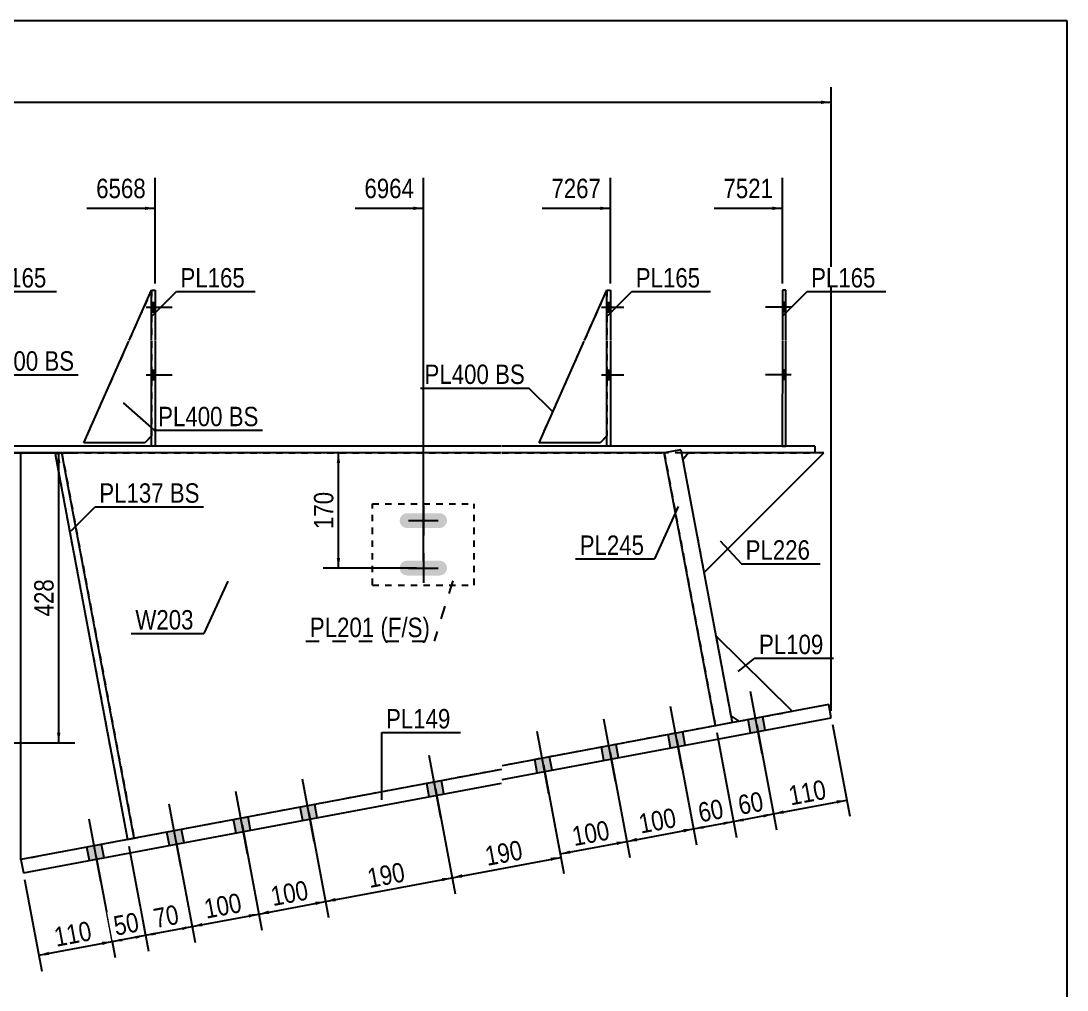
# Model space of a CAD drawing. Header units: millimetres. Extents: x -34 to 368, y -198 to 79.
# Drawn here: x 214.2 to 368.4, y -64.2 to 78.7 of the extents above; entities that cross this region are included whole.
import ezdxf

# ---------------------------------------------------------------- set-up
doc = ezdxf.new("R2010")
doc.units = ezdxf.units.MM
doc.linetypes.add('DXK_LINE_DOT1', pattern=[1.8814, 0.9407, -0.9407])
doc.linetypes.add('DXK_LINE_DOT2', pattern=[3.9198, 1.9599, -1.9599])
doc.styles.add('Arial Narrow', font='ARIALN.TTF', dxfattribs={"height": 0.2})

# ---------------------------------------------------------------- blocks, each defined once
blk = doc.blocks.new('Unknown-627306527-1201')
at = {"color": 5, "linetype": 'Continuous'}
for p, q in [((368.42, 78.71), (-31.58, 78.71)), ((368.42, -198.29), (368.42, 78.71))]:
    blk.add_line(p, q, dxfattribs=at)
blk = doc.blocks.new('Part-627306527-2163 - 1590')
at = {"color": 7, "linetype": 'DXK_LINE_DOT1'}
for p, q in [((220.18, 15), (219.2, 14.82)), ((219.2, 14.82), (229.88, -42.05)), ((220.18, 15), (230.86, -41.86))]:
    blk.add_line(p, q, dxfattribs=at)
blk = doc.blocks.new('Bolt-627306527-1594 - 1590')
at = {"linetype": 'Continuous'}
for points in [[(301.07, 35.8), (301.07, 37.2), (300.57, 37.2), (300.57, 35.8)], [(301.07, 35.8), (301.07, 37.2), (300.57, 37.2), (300.57, 35.8)], [(301.07, 35.8), (301.07, 37.2), (300.57, 37.2), (300.57, 35.8)], [(301.07, 25.8), (301.07, 27.2), (300.57, 27.2), (300.57, 25.8)], [(301.07, 25.8), (301.07, 27.2), (300.57, 27.2), (300.57, 25.8)], [(301.07, 25.8), (301.07, 27.2), (300.57, 27.2), (300.57, 25.8)]]:
    blk.add_hatch(color=3, dxfattribs=at).paths.add_polyline_path(points)
at = {"color": 3, "linetype": 'Continuous'}
for p, q in [((300.57, 37.2), (301.07, 37.2)), ((300.57, 37.2), (301.07, 37.2)), ((300.57, 37.2), (301.07, 37.2)), ((299.77, 36.5), (303.07, 36.5)), ((299.77, 36.5), (303.07, 36.5)), ((299.77, 36.5), (303.07, 36.5)), ((300.57, 35.8), (301.07, 35.8)), ((300.57, 35.8), (301.07, 35.8)), ((300.57, 35.8), (301.07, 35.8)), ((299.77, 26.5), (303.07, 26.5)), ((299.77, 26.5), (303.07, 26.5)), ((299.77, 26.5), (303.07, 26.5)), ((300.57, 27.2), (301.07, 27.2)), ((300.57, 27.2), (301.07, 27.2)), ((300.57, 27.2), (301.07, 27.2)), ((300.57, 25.8), (301.07, 25.8)), ((300.57, 25.8), (301.07, 25.8)), ((300.57, 25.8), (301.07, 25.8))]:
    blk.add_line(p, q, dxfattribs=at)
blk = doc.blocks.new('Bolt-627306527-1596 - 1590')
at = {"linetype": 'Continuous'}
for points in [[(326.94, 35.8), (326.94, 37.2), (326.44, 37.2), (326.44, 35.8)], [(326.94, 35.8), (326.94, 37.2), (326.44, 37.2), (326.44, 35.8)], [(326.94, 35.8), (326.94, 37.2), (326.44, 37.2), (326.44, 35.8)], [(326.94, 25.8), (326.94, 27.2), (326.44, 27.2), (326.44, 25.8)], [(326.94, 25.8), (326.94, 27.2), (326.44, 27.2), (326.44, 25.8)], [(326.94, 25.8), (326.94, 27.2), (326.44, 27.2), (326.44, 25.8)]]:
    blk.add_hatch(color=3, dxfattribs=at).paths.add_polyline_path(points)
at = {"color": 3, "linetype": 'Continuous'}
for p, q in [((326.94, 37.2), (326.44, 37.2)), ((326.94, 37.2), (326.44, 37.2)), ((326.94, 37.2), (326.44, 37.2)), ((327.74, 36.5), (323.94, 36.5)), ((327.74, 36.5), (323.94, 36.5)), ((327.74, 36.5), (323.94, 36.5)), ((326.94, 35.8), (326.44, 35.8)), ((326.94, 35.8), (326.44, 35.8)), ((326.94, 35.8), (326.44, 35.8)), ((327.74, 26.5), (323.94, 26.5)), ((327.74, 26.5), (323.94, 26.5)), ((327.74, 26.5), (323.94, 26.5)), ((326.94, 27.2), (326.44, 27.2)), ((326.94, 27.2), (326.44, 27.2)), ((326.94, 27.2), (326.44, 27.2)), ((326.94, 25.8), (326.44, 25.8)), ((326.94, 25.8), (326.44, 25.8)), ((326.94, 25.8), (326.44, 25.8))]:
    blk.add_line(p, q, dxfattribs=at)
blk = doc.blocks.new('Bolt-627306527-1598 - 1590')
at = {"linetype": 'Continuous'}
for points in [[(233.93, 35.8), (233.93, 37.2), (233.43, 37.2), (233.43, 35.8)], [(233.93, 35.8), (233.93, 37.2), (233.43, 37.2), (233.43, 35.8)], [(233.93, 35.8), (233.93, 37.2), (233.43, 37.2), (233.43, 35.8)], [(233.93, 25.8), (233.93, 27.2), (233.43, 27.2), (233.43, 25.8)], [(233.93, 25.8), (233.93, 27.2), (233.43, 27.2), (233.43, 25.8)], [(233.93, 25.8), (233.93, 27.2), (233.43, 27.2), (233.43, 25.8)]]:
    blk.add_hatch(color=3, dxfattribs=at).paths.add_polyline_path(points)
at = {"color": 3, "linetype": 'Continuous'}
for p, q in [((233.43, 37.2), (233.93, 37.2)), ((233.43, 37.2), (233.93, 37.2)), ((233.43, 37.2), (233.93, 37.2)), ((232.63, 36.5), (236.43, 36.5)), ((232.63, 36.5), (236.43, 36.5)), ((232.63, 36.5), (236.43, 36.5)), ((233.43, 35.8), (233.93, 35.8)), ((233.43, 35.8), (233.93, 35.8)), ((233.43, 35.8), (233.93, 35.8)), ((232.63, 26.5), (236.43, 26.5)), ((232.63, 26.5), (236.43, 26.5)), ((232.63, 26.5), (236.43, 26.5)), ((233.43, 27.2), (233.93, 27.2)), ((233.43, 27.2), (233.93, 27.2)), ((233.43, 27.2), (233.93, 27.2)), ((233.43, 25.8), (233.93, 25.8)), ((233.43, 25.8), (233.93, 25.8)), ((233.43, 25.8), (233.93, 25.8))]:
    blk.add_line(p, q, dxfattribs=at)
blk = doc.blocks.new('Part-627306527-2053 - 1590')
at = {"color": 2, "linetype": 'Continuous'}
blk.add_line((214.15, -45), (214.15, 15), dxfattribs=at)
at = {"color": 7, "linetype": 'DXK_LINE_DOT1'}
for p, q in [((214.15, 15), (285, 15)), ((285.1, 15), (309.01, 15)), ((309.01, 15), (316.57, -25.25)), ((316.57, -25.25), (285.1, -31.16)), ((285, -31.7), (214.15, -45))]:
    blk.add_line(p, q, dxfattribs=at)
blk = doc.blocks.new('Bolt-627306527-1609 - 1590')
at = {"linetype": 'Continuous'}
for points in [[(276.91, 4.58), (277, 5), (276.91, 5.42), (276.67, 5.78), (276.32, 6.02), (275.9, 6.1), (271.1, 6.1), (270.68, 6.02), (270.32, 5.78), (270.08, 5.42), (270, 5), (270.08, 4.58), (270.32, 4.22), (270.68, 3.99), (271.1, 3.9), (275.9, 3.9), (276.32, 3.99), (276.67, 4.22)], [(276.91, -2.42), (277, -2), (276.91, -1.58), (276.67, -1.22), (276.32, -0.98), (275.9, -0.9), (271.1, -0.9), (270.68, -0.98), (270.32, -1.22), (270.08, -1.58), (270, -2), (270.08, -2.42), (270.32, -2.78), (270.68, -3.01), (271.1, -3.1), (275.9, -3.1), (276.32, -3.01), (276.67, -2.78)]]:
    blk.add_hatch(color=3, dxfattribs=at).paths.add_polyline_path(points)
at = {"color": 3, "linetype": 'Continuous'}
for p, q in [((273.5, 7.2), (273.5, 2.8)), ((271.3, 5), (275.7, 5)), ((273.5, 0.2), (273.5, -4.2)), ((271.3, -2), (275.7, -2))]:
    blk.add_line(p, q, dxfattribs=at)
blk = doc.blocks.new('Part-627306527-1950 - 1590')
at = {"color": 2, "linetype": 'Continuous'}
for p, q in [((297.25, 31.55), (300.57, 39)), ((290.57, 16.5), (297.21, 31.45)), ((300.57, 17.5), (299.57, 16.5)), ((299.57, 16.5), (290.57, 16.5))]:
    blk.add_line(p, q, dxfattribs=at)
at = {"color": 7, "linetype": 'DXK_LINE_DOT1'}
for p, q in [((300.57, 39), (300.57, 31.55)), ((300.57, 31.45), (300.57, 17.5))]:
    blk.add_line(p, q, dxfattribs=at)
blk = doc.blocks.new('Part-627306527-2271 - 1590')
at = {"color": 2, "linetype": 'Continuous'}
for p, q in [((300.57, 31.55), (300.57, 39)), ((300.57, 39), (301.07, 39)), ((301.07, 39), (301.07, 31.55)), ((300.57, 16), (300.57, 31.45)), ((301.07, 31.45), (301.07, 16)), ((301.07, 16), (300.57, 16))]:
    blk.add_line(p, q, dxfattribs=at)
blk = doc.blocks.new('Bolt-627306527-1644 - 1590')
at = {"linetype": 'Continuous'}
for points in [[(323.55, -23.94), (321.38, -24.35), (321.75, -26.31), (323.92, -25.91)], [(323.55, -23.94), (321.38, -24.35), (321.75, -26.31), (323.92, -25.91)], [(311.75, -26.15), (309.59, -26.56), (309.96, -28.53), (312.12, -28.12)], [(311.75, -26.15), (309.59, -26.56), (309.96, -28.53), (312.12, -28.12)], [(301.92, -28), (299.76, -28.41), (300.13, -30.37), (302.29, -29.97)], [(301.92, -28), (299.76, -28.41), (300.13, -30.37), (302.29, -29.97)], [(292.1, -29.85), (289.93, -30.25), (290.3, -32.22), (292.47, -31.81)], [(292.1, -29.85), (289.93, -30.25), (290.3, -32.22), (292.47, -31.81)], [(276.17, -33.35), (274, -33.76), (274.37, -35.73), (276.54, -35.32)], [(276.17, -33.35), (274, -33.76), (274.37, -35.73), (276.54, -35.32)], [(257.49, -36.86), (255.33, -37.27), (255.7, -39.23), (257.86, -38.83)], [(257.49, -36.86), (255.33, -37.27), (255.7, -39.23), (257.86, -38.83)], [(247.66, -38.71), (245.5, -39.11), (245.87, -41.08), (248.03, -40.67)], [(247.66, -38.71), (245.5, -39.11), (245.87, -41.08), (248.03, -40.67)], [(237.84, -40.55), (235.67, -40.96), (236.04, -42.92), (238.21, -42.52)], [(237.84, -40.55), (235.67, -40.96), (236.04, -42.92), (238.21, -42.52)], [(226.04, -42.77), (223.88, -43.17), (224.25, -45.14), (226.41, -44.73)], [(226.04, -42.77), (223.88, -43.17), (224.25, -45.14), (226.41, -44.73)]]:
    blk.add_hatch(color=3, dxfattribs=at).paths.add_polyline_path(points)
at = {"color": 3, "linetype": 'Continuous'}
for p, q in [((323.45, -29.39), (321.73, -20.21)), ((323.45, -29.39), (321.73, -20.21)), ((311.66, -31.61), (309.93, -22.43)), ((311.66, -31.61), (309.93, -22.43)), ((301.83, -33.45), (300.1, -24.27)), ((301.83, -33.45), (300.1, -24.27)), ((321.75, -26.31), (321.38, -24.35)), ((321.75, -26.31), (321.38, -24.35)), ((323.92, -25.91), (323.55, -23.94)), ((323.92, -25.91), (323.55, -23.94)), ((292, -35.3), (290.28, -26.12)), ((292, -35.3), (290.28, -26.12)), ((312.12, -28.12), (311.75, -26.15)), ((312.12, -28.12), (311.75, -26.15)), ((309.96, -28.53), (309.59, -26.56)), ((309.96, -28.53), (309.59, -26.56)), ((300.13, -30.37), (299.76, -28.41)), ((300.13, -30.37), (299.76, -28.41)), ((302.29, -29.97), (301.92, -28)), ((302.29, -29.97), (301.92, -28)), ((276.07, -38.8), (274.35, -29.63)), ((276.07, -38.8), (274.35, -29.63)), ((290.3, -32.22), (289.93, -30.25)), ((290.3, -32.22), (289.93, -30.25)), ((292.47, -31.81), (292.1, -29.85)), ((292.47, -31.81), (292.1, -29.85)), ((257.4, -42.31), (255.67, -33.13)), ((257.4, -42.31), (255.67, -33.13)), ((274.37, -35.73), (274, -33.76)), ((274.37, -35.73), (274, -33.76)), ((276.54, -35.32), (276.17, -33.35)), ((276.54, -35.32), (276.17, -33.35)), ((247.57, -44.16), (245.85, -34.98)), ((247.57, -44.16), (245.85, -34.98)), ((237.74, -46), (236.02, -36.82)), ((237.74, -46), (236.02, -36.82)), ((257.86, -38.83), (257.49, -36.86)), ((257.86, -38.83), (257.49, -36.86)), ((255.7, -39.23), (255.33, -37.27)), ((255.7, -39.23), (255.33, -37.27)), ((225.95, -48.22), (224.22, -39.04)), ((225.95, -48.22), (224.22, -39.04)), ((245.87, -41.08), (245.5, -39.11)), ((245.87, -41.08), (245.5, -39.11)), ((248.03, -40.67), (247.66, -38.71)), ((248.03, -40.67), (247.66, -38.71)), ((236.04, -42.92), (235.67, -40.96)), ((236.04, -42.92), (235.67, -40.96)), ((238.21, -42.52), (237.84, -40.55)), ((238.21, -42.52), (237.84, -40.55)), ((224.25, -45.14), (223.88, -43.17)), ((224.25, -45.14), (223.88, -43.17)), ((226.41, -44.73), (226.04, -42.77)), ((226.41, -44.73), (226.04, -42.77))]:
    blk.add_line(p, q, dxfattribs=at)
blk = doc.blocks.new('Part-627306527-1913 - 1590')
at = {"color": 7, "linetype": 'DXK_LINE_DOT1'}
for p, q in [((230.12, 31.55), (233.43, 39)), ((233.43, 39), (233.43, 31.55)), ((223.43, 16.5), (230.08, 31.45)), ((233.43, 31.45), (233.43, 17.5)), ((233.43, 17.5), (232.43, 16.5)), ((232.43, 16.5), (223.43, 16.5))]:
    blk.add_line(p, q, dxfattribs=at)
blk = doc.blocks.new('Part-627306527-2009 - 1590')
at = {"color": 2, "linetype": 'Continuous'}
for p, q in [((233.43, 16), (210.06, 16)), ((285, 16), (233.93, 16)), ((300.57, 16), (285.1, 16)), ((326.43, 16), (301.07, 16)), ((331.21, 16), (326.93, 16)), ((331.21, 16), (331.21, 15)), ((285, 15), (210.06, 15)), ((309.01, 15), (285.1, 15)), ((331.21, 15), (311.55, 15))]:
    blk.add_line(p, q, dxfattribs=at)
at = {"color": 7, "linetype": 'DXK_LINE_DOT1'}
for p, q in [((233.93, 16), (233.43, 16)), ((301.07, 16), (300.57, 16)), ((326.93, 16), (326.43, 16)), ((311.55, 15), (309.01, 15))]:
    blk.add_line(p, q, dxfattribs=at)
blk = doc.blocks.new('Part-627306527-2119 - 1590')
at = {"color": 2, "linetype": 'Continuous'}
for p, q in [((311.47, 15.46), (309.01, 15)), ((311.47, 15.46), (319.03, -24.79)), ((316.57, -25.25), (309.01, 15)), ((319.03, -24.79), (316.57, -25.25))]:
    blk.add_line(p, q, dxfattribs=at)
blk = doc.blocks.new('Part-627306527-2141 - 1590')
at = {"color": 2, "linetype": 'Continuous'}
for p, q in [((220.18, 15), (219.2, 14.82)), ((219.2, 14.82), (229.88, -42.05)), ((230.86, -41.86), (220.18, 15)), ((229.88, -42.05), (230.86, -41.86))]:
    blk.add_line(p, q, dxfattribs=at)
blk = doc.blocks.new('Part-627306527-2185 - 1590')
at = {"color": 2, "linetype": 'Continuous'}
for p, q in [((311.74, 14.02), (312.55, 15)), ((314.88, -2.69), (332.55, 15)), ((332.55, 15), (331.21, 15))]:
    blk.add_line(p, q, dxfattribs=at)
at = {"color": 7, "linetype": 'DXK_LINE_DOT1'}
for p, q in [((311.74, 14.02), (314.88, -2.69)), ((312.55, 15), (331.21, 15))]:
    blk.add_line(p, q, dxfattribs=at)
blk = doc.blocks.new('Part-627306527-2207 - 1590')
at = {"color": 2, "linetype": 'Continuous'}
for p, q in [((333.28, -22.11), (285.1, -31.16)), ((333.65, -24.08), (333.28, -22.11)), ((285.1, -33.2), (333.65, -24.08)), ((285, -31.7), (214.15, -45)), ((214.52, -46.97), (285, -33.73)), ((214.15, -45), (214.52, -46.97))]:
    blk.add_line(p, q, dxfattribs=at)
blk = doc.blocks.new('Part-627306527-2229 - 1590')
at = {"color": 2, "linetype": 'Continuous'}
for p, q in [((327.87, -23.13), (316.63, -12.01)), ((318.84, -23.81), (320.01, -24.6))]:
    blk.add_line(p, q, dxfattribs=at)
at = {"color": 7, "linetype": 'DXK_LINE_DOT1'}
for p, q in [((316.63, -12.01), (318.84, -23.81)), ((320.01, -24.6), (327.87, -23.13))]:
    blk.add_line(p, q, dxfattribs=at)
blk = doc.blocks.new('Part-627306527-2251 - 1590')
at = {"color": 2, "linetype": 'Continuous'}
for p, q in [((233.43, 31.55), (233.43, 39)), ((233.43, 39), (233.93, 39)), ((233.93, 39), (233.93, 31.55)), ((233.43, 16), (233.43, 31.45)), ((233.93, 31.45), (233.93, 16)), ((233.93, 16), (233.43, 16))]:
    blk.add_line(p, q, dxfattribs=at)
blk = doc.blocks.new('Part-627306527-2276 - 1590')
at = {"color": 7, "linetype": 'DXK_LINE_DOT1'}
for p, q in [((266, -4.5), (266, 7.5)), ((266, 7.5), (281, 7.5)), ((281, -4.5), (281, 7.5)), ((266, -4.5), (281, -4.5))]:
    blk.add_line(p, q, dxfattribs=at)
blk = doc.blocks.new('Part-627306527-2281 - 1590')
at = {"color": 2, "linetype": 'Continuous'}
for p, q in [((326.94, 39), (326.44, 39)), ((326.44, 39), (326.44, 31.55)), ((326.94, 31.55), (326.94, 39)), ((326.44, 31.45), (326.43, 16)), ((326.93, 16), (326.94, 31.45)), ((326.43, 16), (326.93, 16))]:
    blk.add_line(p, q, dxfattribs=at)
blk = doc.blocks.new('Part-627306527-2291 - 1590')
at = {"color": 2, "linetype": 'Continuous'}
for p, q in [((230.12, 31.55), (233.43, 39)), ((223.43, 16.5), (230.08, 31.45)), ((233.43, 17.5), (232.43, 16.5)), ((232.43, 16.5), (223.43, 16.5))]:
    blk.add_line(p, q, dxfattribs=at)
blk = doc.blocks.new('Part-627306527-5584 - 1590')
at = {"color": 7, "linetype": 'DXK_LINE_DOT1'}
for p, q in [((297.25, 31.55), (300.57, 39)), ((290.57, 16.5), (297.21, 31.45)), ((300.57, 17.5), (299.57, 16.5)), ((299.57, 16.5), (290.57, 16.5))]:
    blk.add_line(p, q, dxfattribs=at)
blk = doc.blocks.new('StraightDimension-627306527-2343 - 1590')
at = {"linetype": 'Continuous'}
for points in [[(218.32, -59.09), (216.8, -59.12), (218.23, -58.6)], [(226.09, -57.12), (227.61, -57.09), (226.19, -57.61)]]:
    blk.add_hatch(color=7, dxfattribs=at).paths.add_polyline_path(points)
at = {"color": 7, "linetype": 'Continuous'}
for p, q in [((225.27, -44.61), (228.06, -59.45)), ((214.7, -47.95), (217.25, -61.48)), ((216.8, -59.12), (227.61, -57.09))]:
    blk.add_line(p, q, dxfattribs=at)
at = {"color": 0}
blk.add_wipeout([(225.47, -57.34), (224.69, -53.21), (218.12, -54.45), (218.9, -58.57)], dxfattribs=at)
at = {"color": 3, "style": 'Arial Narrow'}
blk.add_text('110', height=2.863, rotation=10.6341, dxfattribs=at).set_placement((219.37, -57.87))
blk = doc.blocks.new('StraightDimension-627306527-6922 - 1590')
at = {"linetype": 'Continuous'}
blk.add_hatch(color=7, dxfattribs=at).paths.add_polyline_path([(272, 51.32), (273.5, 51.07), (272, 50.82)])
at = {"color": 7, "linetype": 'Continuous'}
for p, q in [((273.5, -1), (273.5, 55.57)), ((263.43, 51.07), (273.5, 51.07))]:
    blk.add_line(p, q, dxfattribs=at)
at = {"color": 0}
blk.add_wipeout([(272.72, 51.97), (272.72, 56.17), (264.21, 56.17), (264.21, 51.97)], dxfattribs=at)
at = {"color": 3, "style": 'Arial Narrow'}
blk.add_text('6964', height=2.863, dxfattribs=at).set_placement((264.81, 52.57))
blk = doc.blocks.new('StraightDimension-627306527-2349 - 1590')
at = {"linetype": 'Continuous'}
for points in [[(229.13, -57.06), (227.61, -57.09), (229.04, -56.57)], [(231.01, -56.2), (232.53, -56.17), (231.1, -56.69)]]:
    blk.add_hatch(color=7, dxfattribs=at).paths.add_polyline_path(points)
at = {"color": 7, "linetype": 'Continuous'}
for p, q in [((230.06, -43.03), (232.97, -58.53)), ((225.27, -44.61), (228.06, -59.45)), ((227.61, -57.09), (232.53, -56.17))]:
    blk.add_line(p, q, dxfattribs=at)
at = {"color": 0}
blk.add_wipeout([(232.43, -56.03), (231.65, -51.9), (226.88, -52.8), (227.66, -56.93)], dxfattribs=at)
at = {"color": 3, "style": 'Arial Narrow'}
blk.add_text('50', height=2.863, rotation=10.6341, dxfattribs=at).set_placement((228.14, -56.23))
blk = doc.blocks.new('StraightDimension-627306527-2360 - 1590')
at = {"linetype": 'Continuous'}
for points in [[(237.89, -54.91), (239.41, -54.87), (237.98, -55.4)], [(234.05, -56.14), (232.53, -56.17), (233.96, -55.64)]]:
    blk.add_hatch(color=7, dxfattribs=at).paths.add_polyline_path(points)
at = {"color": 7, "linetype": 'Continuous'}
for p, q in [((230.06, -43.03), (232.97, -58.53)), ((237.06, -42.4), (239.85, -57.23)), ((232.53, -56.17), (239.41, -54.87))]:
    blk.add_line(p, q, dxfattribs=at)
at = {"color": 0}
blk.add_wipeout([(238.33, -54.93), (237.55, -50.8), (232.78, -51.69), (233.55, -55.82)], dxfattribs=at)
at = {"color": 3, "style": 'Arial Narrow'}
blk.add_text('70', height=2.863, rotation=10.6341, dxfattribs=at).set_placement((234.03, -55.12))
blk = doc.blocks.new('StraightDimension-627306527-2373 - 1590')
at = {"linetype": 'Continuous'}
for points in [[(247.72, -53.06), (249.24, -53.03), (247.81, -53.55)], [(240.93, -54.84), (239.41, -54.87), (240.84, -54.35)]]:
    blk.add_hatch(color=7, dxfattribs=at).paths.add_polyline_path(points)
at = {"color": 7, "linetype": 'Continuous'}
for p, q in [((246.77, -39.89), (249.68, -55.39)), ((237.06, -42.4), (239.85, -57.23)), ((239.41, -54.87), (249.24, -53.03))]:
    blk.add_line(p, q, dxfattribs=at)
at = {"color": 0}
blk.add_wipeout([(247.58, -53.19), (246.8, -49.06), (240.23, -50.29), (241.01, -54.42)], dxfattribs=at)
at = {"color": 3, "style": 'Arial Narrow'}
blk.add_text('100', height=2.863, rotation=10.6341, dxfattribs=at).set_placement((241.49, -53.72))
blk = doc.blocks.new('StraightDimension-627306527-2376 - 1590')
at = {"linetype": 'Continuous'}
for points in [[(257.54, -51.21), (259.06, -51.18), (257.64, -51.71)], [(250.76, -53), (249.24, -53.03), (250.66, -52.51)]]:
    blk.add_hatch(color=7, dxfattribs=at).paths.add_polyline_path(points)
at = {"color": 7, "linetype": 'Continuous'}
for p, q in [((256.6, -38.05), (259.51, -53.54)), ((246.77, -39.89), (249.68, -55.39)), ((249.24, -53.03), (259.06, -51.18))]:
    blk.add_line(p, q, dxfattribs=at)
at = {"color": 0}
blk.add_wipeout([(257.41, -51.34), (256.63, -47.21), (250.06, -48.45), (250.84, -52.58)], dxfattribs=at)
at = {"color": 3, "style": 'Arial Narrow'}
blk.add_text('100', height=2.863, rotation=10.6341, dxfattribs=at).set_placement((251.32, -51.87))
blk = doc.blocks.new('StraightDimension-627306527-2379 - 1590')
at = {"linetype": 'Continuous'}
for points in [[(276.22, -47.71), (277.74, -47.68), (276.31, -48.2)], [(260.58, -51.15), (259.06, -51.18), (260.49, -50.66)]]:
    blk.add_hatch(color=7, dxfattribs=at).paths.add_polyline_path(points)
at = {"color": 7, "linetype": 'Continuous'}
for p, q in [((275.27, -34.54), (278.18, -50.03)), ((256.6, -38.05), (259.51, -53.54)), ((259.06, -51.18), (277.74, -47.68))]:
    blk.add_line(p, q, dxfattribs=at)
at = {"color": 0}
blk.add_wipeout([(271.66, -48.67), (270.88, -44.54), (264.31, -45.77), (265.09, -49.9)], dxfattribs=at)
at = {"color": 3, "style": 'Arial Narrow'}
blk.add_text('190', height=2.863, rotation=10.6341, dxfattribs=at).set_placement((265.57, -49.2))
blk = doc.blocks.new('StraightDimension-627306527-2388 - 1590')
at = {"linetype": 'Continuous'}
for points in [[(292.24, -44.7), (293.76, -44.67), (292.33, -45.19)], [(279.26, -47.64), (277.74, -47.68), (279.17, -47.15)]]:
    blk.add_hatch(color=7, dxfattribs=at).paths.add_polyline_path(points)
at = {"color": 7, "linetype": 'Continuous'}
for p, q in [((291.2, -31.03), (294.2, -47.03)), ((275.27, -34.54), (278.18, -50.03)), ((277.74, -47.68), (293.76, -44.67))]:
    blk.add_line(p, q, dxfattribs=at)
at = {"color": 0}
blk.add_wipeout([(289.01, -45.41), (288.23, -41.28), (281.66, -42.51), (282.44, -46.64)], dxfattribs=at)
at = {"color": 3, "style": 'Arial Narrow'}
blk.add_text('190', height=2.863, rotation=10.6341, dxfattribs=at).set_placement((282.92, -45.94))
blk = doc.blocks.new('StraightDimension-627306527-2397 - 1590')
at = {"linetype": 'Continuous'}
for points in [[(301.97, -42.35), (303.49, -42.32), (302.07, -42.85)], [(295.19, -44.14), (293.67, -44.17), (295.09, -43.65)]]:
    blk.add_hatch(color=7, dxfattribs=at).paths.add_polyline_path(points)
at = {"color": 7, "linetype": 'Continuous'}
for p, q in [((301.03, -29.19), (303.94, -44.68)), ((291.2, -31.03), (294.11, -46.53)), ((293.67, -44.17), (303.49, -42.32))]:
    blk.add_line(p, q, dxfattribs=at)
at = {"color": 0}
blk.add_wipeout([(301.84, -42.48), (301.06, -38.35), (294.49, -39.59), (295.27, -43.72)], dxfattribs=at)
at = {"color": 3, "style": 'Arial Narrow'}
blk.add_text('100', height=2.863, rotation=10.6341, dxfattribs=at).set_placement((295.75, -43.02))
blk = doc.blocks.new('StraightDimension-627306527-2400 - 1590')
at = {"linetype": 'Continuous'}
for points in [[(311.81, -40.51), (313.33, -40.48), (311.9, -41)], [(305.02, -42.29), (303.49, -42.32), (304.92, -41.8)]]:
    blk.add_hatch(color=7, dxfattribs=at).paths.add_polyline_path(points)
at = {"color": 7, "linetype": 'Continuous'}
for p, q in [((310.86, -27.34), (313.77, -42.84)), ((301.03, -29.19), (303.94, -44.68)), ((303.49, -42.32), (313.33, -40.48))]:
    blk.add_line(p, q, dxfattribs=at)
at = {"color": 0}
blk.add_wipeout([(311.67, -40.64), (310.89, -36.51), (304.32, -37.74), (305.1, -41.87)], dxfattribs=at)
at = {"color": 3, "style": 'Arial Narrow'}
blk.add_text('100', height=2.863, rotation=10.6341, dxfattribs=at).set_placement((305.58, -41.17))
blk = doc.blocks.new('StraightDimension-627306527-2406 - 1590')
at = {"linetype": 'Continuous'}
for points in [[(314.85, -40.45), (313.33, -40.48), (314.76, -39.95)], [(317.7, -39.4), (319.22, -39.37), (317.79, -39.89)]]:
    blk.add_hatch(color=7, dxfattribs=at).paths.add_polyline_path(points)
at = {"color": 7, "linetype": 'Continuous'}
for p, q in [((310.86, -27.34), (313.77, -42.84)), ((316.75, -26.23), (319.66, -41.73)), ((313.33, -40.48), (319.22, -39.37))]:
    blk.add_line(p, q, dxfattribs=at)
at = {"color": 0}
blk.add_wipeout([(318.63, -39.33), (317.86, -35.2), (313.08, -36.1), (313.86, -40.22)], dxfattribs=at)
at = {"color": 3, "style": 'Arial Narrow'}
blk.add_text('60', height=2.863, rotation=10.6341, dxfattribs=at).set_placement((314.34, -39.52))
blk = doc.blocks.new('StraightDimension-627306527-2410 - 1590')
at = {"linetype": 'Continuous'}
for points in [[(323.6, -38.29), (325.12, -38.26), (323.69, -38.79)], [(320.74, -39.34), (319.22, -39.37), (320.65, -38.85)]]:
    blk.add_hatch(color=7, dxfattribs=at).paths.add_polyline_path(points)
at = {"color": 7, "linetype": 'Continuous'}
for p, q in [((322.65, -25.13), (325.56, -40.62)), ((316.75, -26.23), (319.66, -41.73)), ((319.22, -39.37), (325.12, -38.26))]:
    blk.add_line(p, q, dxfattribs=at)
at = {"color": 0}
blk.add_wipeout([(324.53, -38.22), (323.75, -34.09), (318.98, -34.99), (319.75, -39.12)], dxfattribs=at)
at = {"color": 3, "style": 'Arial Narrow'}
blk.add_text('60', height=2.863, rotation=10.6341, dxfattribs=at).set_placement((320.23, -38.42))
blk = doc.blocks.new('StraightDimension-627306527-2426 - 1590')
at = {"linetype": 'Continuous'}
for points in [[(334.41, -36.26), (335.93, -36.23), (334.5, -36.75)], [(326.64, -38.23), (325.12, -38.26), (326.55, -37.74)]]:
    blk.add_hatch(color=7, dxfattribs=at).paths.add_polyline_path(points)
at = {"color": 7, "linetype": 'Continuous'}
for p, q in [((322.65, -25.13), (325.56, -40.62)), ((333.83, -25.06), (336.37, -38.59)), ((325.12, -38.26), (335.93, -36.23))]:
    blk.add_line(p, q, dxfattribs=at)
at = {"color": 0}
blk.add_wipeout([(333.78, -36.48), (333, -32.36), (326.43, -33.59), (327.21, -37.72)], dxfattribs=at)
at = {"color": 3, "style": 'Arial Narrow'}
blk.add_text('110', height=2.863, rotation=10.6341, dxfattribs=at).set_placement((327.69, -37.02))
blk = doc.blocks.new('StraightDimension-627306527-2474 - 1590')
at = {"linetype": 'Continuous'}
for points in [[(219.47, 13.5), (219.72, 15), (219.97, 13.5)], [(219.97, -26.26), (219.72, -27.76), (219.47, -26.26)]]:
    blk.add_hatch(color=7, dxfattribs=at).paths.add_polyline_path(points)
at = {"color": 7, "linetype": 'Continuous'}
for p, q in [((210.96, 15), (222.12, 15)), ((219.72, -27.76), (219.72, 15)), ((207.1, -27.76), (222.12, -27.76))]:
    blk.add_line(p, q, dxfattribs=at)
at = {"color": 0}
blk.add_wipeout([(219.57, -3.04), (215.37, -3.04), (215.37, -9.72), (219.57, -9.72)], dxfattribs=at)
at = {"color": 3, "style": 'Arial Narrow'}
blk.add_text('428', height=2.863, rotation=90.0002, dxfattribs=at).set_placement((218.97, -9.12))
blk = doc.blocks.new('StraightDimension-627306527-2753 - 1590')
at = {"linetype": 'Continuous'}
blk.add_hatch(color=7, dxfattribs=at).paths.add_polyline_path([(332.15, 66.96), (333.65, 66.71), (332.15, 66.46)])
at = {"color": 7, "linetype": 'Continuous'}
for p, q in [((333.65, -23.08), (333.65, 68.96)), ((-1.6, 66.71), (333.65, 66.71))]:
    blk.add_line(p, q, dxfattribs=at)
blk = doc.blocks.new('StraightDimension-627306527-4906 - 1590')
at = {"linetype": 'Continuous'}
for points in [[(260.72, 13.5), (260.97, 15), (261.22, 13.5)], [(261.22, -0.5), (260.97, -2), (260.72, -0.5)]]:
    blk.add_hatch(color=7, dxfattribs=at).paths.add_polyline_path(points)
at = {"color": 7, "linetype": 'Continuous'}
for p, q in [((272.5, 15), (258.72, 15)), ((260.97, -2), (260.97, 15)), ((272.5, -2), (258.72, -2))]:
    blk.add_line(p, q, dxfattribs=at)
at = {"color": 0}
blk.add_wipeout([(260.82, 9.84), (256.62, 9.84), (256.62, 3.16), (260.82, 3.16)], dxfattribs=at)
at = {"color": 3, "style": 'Arial Narrow'}
blk.add_text('170', height=2.863, rotation=90.0002, dxfattribs=at).set_placement((260.22, 3.76))
blk = doc.blocks.new('StraightDimension-627306527-6920 - 1590')
at = {"linetype": 'Continuous'}
blk.add_hatch(color=7, dxfattribs=at).paths.add_polyline_path([(324.94, 51.32), (326.44, 51.07), (324.94, 50.82)])
at = {"color": 7, "linetype": 'Continuous'}
for p, q in [((326.44, 40), (326.44, 55.57)), ((316.37, 51.07), (326.44, 51.07))]:
    blk.add_line(p, q, dxfattribs=at)
at = {"color": 0}
blk.add_wipeout([(325.66, 51.97), (325.66, 56.17), (317.15, 56.17), (317.15, 51.97)], dxfattribs=at)
at = {"color": 3, "style": 'Arial Narrow'}
blk.add_text('7521', height=2.863, dxfattribs=at).set_placement((317.75, 52.57))
blk = doc.blocks.new('StraightDimension-627306527-6921 - 1590')
at = {"linetype": 'Continuous'}
blk.add_hatch(color=7, dxfattribs=at).paths.add_polyline_path([(299.57, 51.32), (301.07, 51.07), (299.57, 50.82)])
at = {"color": 7, "linetype": 'Continuous'}
for p, q in [((301.07, 40), (301.07, 55.57)), ((291, 51.07), (301.07, 51.07))]:
    blk.add_line(p, q, dxfattribs=at)
at = {"color": 0}
blk.add_wipeout([(300.29, 51.97), (300.29, 56.17), (291.78, 56.17), (291.78, 51.97)], dxfattribs=at)
at = {"color": 3, "style": 'Arial Narrow'}
blk.add_text('7267', height=2.863, dxfattribs=at).set_placement((292.38, 52.57))
blk = doc.blocks.new('StraightDimension-627306527-6923 - 1590')
at = {"linetype": 'Continuous'}
blk.add_hatch(color=7, dxfattribs=at).paths.add_polyline_path([(232.43, 51.32), (233.93, 51.07), (232.43, 50.82)])
at = {"color": 7, "linetype": 'Continuous'}
for p, q in [((233.93, 40), (233.93, 55.57)), ((223.87, 51.07), (233.93, 51.07))]:
    blk.add_line(p, q, dxfattribs=at)
at = {"color": 0}
blk.add_wipeout([(233.16, 51.97), (233.16, 56.17), (224.65, 56.17), (224.65, 51.97)], dxfattribs=at)
at = {"color": 3, "style": 'Arial Narrow'}
blk.add_text('6568', height=2.863, dxfattribs=at).set_placement((225.25, 52.57))
blk = doc.blocks.new('Mark-627306527-2267 - 1590')
at = {"color": 0}
blk.add_wipeout([(314.32, 39.39), (314.32, 42.39), (304.82, 42.39), (304.82, 39.39)], dxfattribs=at)
blk.add_wipeout([(314.32, 39.39), (314.32, 42.39), (304.82, 42.39), (304.82, 39.39)], dxfattribs=at)
at = {"color": 7, "linetype": 'Continuous'}
for p, q in [((300.68, 35.25), (304.22, 38.79)), ((304.22, 38.79), (315.82, 38.79))]:
    blk.add_line(p, q, dxfattribs=at)
at = {"color": 3, "style": 'Arial Narrow'}
blk.add_text('PL165', height=2.863, dxfattribs=at).set_placement((304.82, 39.39))
blk = doc.blocks.new('Mark-627306527-2049 - 1590')
at = {"color": 7, "linetype": 'Continuous'}
blk.add_line((244.65, -3.93), (241.11, -11.66), dxfattribs=at)
at = {"color": 0}
blk.add_wipeout([(239.61, -11.06), (239.61, -8.06), (231.03, -8.06), (231.03, -11.06)], dxfattribs=at)
blk.add_wipeout([(239.61, -11.06), (239.61, -8.06), (231.03, -8.06), (231.03, -11.06)], dxfattribs=at)
at = {"color": 7, "linetype": 'Continuous'}
blk.add_line((230.43, -11.66), (241.11, -11.66), dxfattribs=at)
at = {"color": 3, "style": 'Arial Narrow'}
blk.add_text('W203', height=2.863, dxfattribs=at).set_placement((231.03, -11.06))
blk = doc.blocks.new('Mark-627306527-2115 - 1590')
at = {"color": 7, "linetype": 'Continuous'}
blk.add_line((311.09, 7.08), (307.56, -0.65), dxfattribs=at)
at = {"color": 0}
blk.add_wipeout([(306.06, -0.05), (306.06, 2.95), (296.55, 2.95), (296.55, -0.05)], dxfattribs=at)
blk.add_wipeout([(306.06, -0.05), (306.06, 2.95), (296.55, 2.95), (296.55, -0.05)], dxfattribs=at)
at = {"color": 7, "linetype": 'Continuous'}
blk.add_line((295.95, -0.65), (307.56, -0.65), dxfattribs=at)
at = {"color": 3, "style": 'Arial Narrow'}
blk.add_text('PL245', height=2.863, dxfattribs=at).set_placement((296.55, -0.05))
blk = doc.blocks.new('Mark-627306527-2181 - 1590')
at = {"color": 0}
blk.add_wipeout([(330.52, -0.76), (330.52, 2.24), (321.02, 2.24), (321.02, -0.76)], dxfattribs=at)
blk.add_wipeout([(330.52, -0.76), (330.52, 2.24), (321.02, 2.24), (321.02, -0.76)], dxfattribs=at)
at = {"color": 7, "linetype": 'Continuous'}
for p, q in [((317.26, 2), (320.42, -1.36)), ((320.42, -1.36), (332.02, -1.36))]:
    blk.add_line(p, q, dxfattribs=at)
at = {"color": 3, "style": 'Arial Narrow'}
blk.add_text('PL226', height=2.863, dxfattribs=at).set_placement((321.02, -0.76))
blk = doc.blocks.new('Mark-627306527-2203 - 1590')
at = {"color": 0}
blk.add_wipeout([(277.49, -25.65), (277.49, -22.65), (267.99, -22.65), (267.99, -25.65)], dxfattribs=at)
blk.add_wipeout([(277.49, -25.65), (277.49, -22.65), (267.99, -22.65), (267.99, -25.65)], dxfattribs=at)
at = {"color": 7, "linetype": 'Continuous'}
for p, q in [((267.39, -36.2), (267.39, -26.25)), ((267.39, -26.25), (278.99, -26.25))]:
    blk.add_line(p, q, dxfattribs=at)
at = {"color": 3, "style": 'Arial Narrow'}
blk.add_text('PL149', height=2.863, dxfattribs=at).set_placement((267.99, -25.65))
blk = doc.blocks.new('Mark-627306527-2225 - 1590')
at = {"color": 0}
blk.add_wipeout([(332.49, -14.69), (332.49, -11.69), (322.99, -11.69), (322.99, -14.69)], dxfattribs=at)
blk.add_wipeout([(332.49, -14.69), (332.49, -11.69), (322.99, -11.69), (322.99, -14.69)], dxfattribs=at)
at = {"color": 7, "linetype": 'Continuous'}
for p, q in [((319.9, -17.24), (322.39, -15.29)), ((322.39, -15.29), (333.99, -15.29))]:
    blk.add_line(p, q, dxfattribs=at)
at = {"color": 3, "style": 'Arial Narrow'}
blk.add_text('PL109', height=2.863, dxfattribs=at).set_placement((322.99, -14.69))
blk = doc.blocks.new('Mark-627306527-2247 - 1590')
at = {"color": 0}
blk.add_wipeout([(247.19, 39.39), (247.19, 42.39), (237.68, 42.39), (237.68, 39.39)], dxfattribs=at)
blk.add_wipeout([(247.19, 39.39), (247.19, 42.39), (237.68, 42.39), (237.68, 39.39)], dxfattribs=at)
at = {"color": 7, "linetype": 'Continuous'}
for p, q in [((233.55, 35.25), (237.08, 38.79)), ((237.08, 38.79), (248.69, 38.79))]:
    blk.add_line(p, q, dxfattribs=at)
at = {"color": 3, "style": 'Arial Narrow'}
blk.add_text('PL165', height=2.863, dxfattribs=at).set_placement((237.68, 39.39))
blk = doc.blocks.new('Mark-627306527-2262 - 1590')
at = {"color": 0}
blk.add_wipeout([(217.92, 39.39), (217.92, 42.39), (208.41, 42.39), (208.41, 39.39)], dxfattribs=at)
blk.add_wipeout([(217.92, 39.39), (217.92, 42.39), (208.41, 42.39), (208.41, 39.39)], dxfattribs=at)
at = {"color": 7, "linetype": 'Continuous'}
for p, q in [((204.28, 35.25), (207.81, 38.79)), ((207.81, 38.79), (219.42, 38.79))]:
    blk.add_line(p, q, dxfattribs=at)
at = {"color": 3, "style": 'Arial Narrow'}
blk.add_text('PL165', height=2.863, dxfattribs=at).set_placement((208.41, 39.39))
blk = doc.blocks.new('MarkSet-627306527-2911 - 1590')
at = {"color": 0}
for points in [[(243.89, 18.93), (243.89, 21.93), (234.39, 21.93), (234.39, 18.93)], [(249.18, 18.93), (249.18, 21.93), (244.79, 21.93), (244.79, 18.93)]]:
    blk.add_wipeout(points, dxfattribs=at)
for points in [[(243.89, 18.93), (243.89, 21.93), (234.39, 21.93), (234.39, 18.93)], [(249.18, 18.93), (249.18, 21.93), (244.79, 21.93), (244.79, 18.93)]]:
    blk.add_wipeout(points, dxfattribs=at)
at = {"color": 7, "linetype": 'Continuous'}
for p, q in [((229.24, 22.4), (233.79, 18.33)), ((233.79, 18.33), (249.78, 18.33))]:
    blk.add_line(p, q, dxfattribs=at)
at = {"color": 3, "style": 'Arial Narrow'}
for s, p in [('PL400', (234.39, 18.93)), ('BS', (244.79, 18.93))]:
    blk.add_text(s, height=2.863, dxfattribs=at).set_placement(p)
blk = doc.blocks.new('Mark-627306527-2272 - 1590')
at = {"color": 0}
for points in [[(266.27, -12.18), (266.27, -9.18), (256.76, -9.18), (256.76, -12.18)], [(274.47, -12.18), (274.47, -9.18), (267.17, -9.18), (267.17, -12.18)]]:
    blk.add_wipeout(points, dxfattribs=at)
for points in [[(266.27, -12.18), (266.27, -9.18), (256.76, -9.18), (256.76, -12.18)], [(274.47, -12.18), (274.47, -9.18), (267.17, -9.18), (267.17, -12.18)]]:
    blk.add_wipeout(points, dxfattribs=at)
at = {"color": 7, "linetype": 'DXK_LINE_DOT2'}
for p in [(277.85, -3.88), (256.16, -12.78)]:
    blk.add_line(p, (275.07, -12.78), dxfattribs=at)
at = {"color": 3, "style": 'Arial Narrow'}
for s, p in [('(F/', (267.17, -12.18)), ('S)', (271.18, -12.18)), ('PL201', (256.76, -12.18))]:
    blk.add_text(s, height=2.863, dxfattribs=at).set_placement(p)
blk = doc.blocks.new('Mark-627306527-2277 - 1590')
at = {"color": 0}
blk.add_wipeout([(340.19, 39.39), (340.19, 42.39), (330.68, 42.39), (330.68, 39.39)], dxfattribs=at)
blk.add_wipeout([(340.19, 39.39), (340.19, 42.39), (330.68, 42.39), (330.68, 39.39)], dxfattribs=at)
at = {"color": 7, "linetype": 'Continuous'}
for p, q in [((326.55, 35.25), (330.08, 38.79)), ((330.08, 38.79), (341.69, 38.79))]:
    blk.add_line(p, q, dxfattribs=at)
at = {"color": 3, "style": 'Arial Narrow'}
blk.add_text('PL165', height=2.863, dxfattribs=at).set_placement((330.68, 39.39))
blk = doc.blocks.new('MarkSet-627306527-2934 - 1590')
at = {"color": 0}
for points in [[(235.21, 7.64), (235.21, 10.64), (225.71, 10.64), (225.71, 7.64)], [(240.49, 7.64), (240.49, 10.64), (236.11, 10.64), (236.11, 7.64)]]:
    blk.add_wipeout(points, dxfattribs=at)
for points in [[(235.21, 7.64), (235.21, 10.64), (225.71, 10.64), (225.71, 7.64)], [(240.49, 7.64), (240.49, 10.64), (236.11, 10.64), (236.11, 7.64)]]:
    blk.add_wipeout(points, dxfattribs=at)
at = {"color": 7, "linetype": 'Continuous'}
for p, q in [((221.57, 3.5), (225.11, 7.04)), ((225.11, 7.04), (241.09, 7.04))]:
    blk.add_line(p, q, dxfattribs=at)
at = {"color": 3, "style": 'Arial Narrow'}
for s, p in [('PL137', (225.71, 7.64)), ('BS', (236.11, 7.64))]:
    blk.add_text(s, height=2.863, dxfattribs=at).set_placement(p)
blk = doc.blocks.new('MarkSet-627306527-2946 - 1590')
at = {"color": 0}
for points in [[(216.72, 27.12), (216.72, 30.12), (207.21, 30.12), (207.21, 27.12)], [(222, 27.12), (222, 30.12), (217.62, 30.12), (217.62, 27.12)]]:
    blk.add_wipeout(points, dxfattribs=at)
for points in [[(216.72, 27.12), (216.72, 30.12), (207.21, 30.12), (207.21, 27.12)], [(222, 27.12), (222, 30.12), (217.62, 30.12), (217.62, 27.12)]]:
    blk.add_wipeout(points, dxfattribs=at)
at = {"color": 7, "linetype": 'Continuous'}
for p, q in [((197.09, 21.02), (206.61, 26.52)), ((206.61, 26.52), (222.6, 26.52))]:
    blk.add_line(p, q, dxfattribs=at)
at = {"color": 3, "style": 'Arial Narrow'}
for s, p in [('PL400', (207.21, 27.12)), ('BS', (217.62, 27.12))]:
    blk.add_text(s, height=2.863, dxfattribs=at).set_placement(p)
blk = doc.blocks.new('MarkSet-627306527-7861 - 1590')
at = {"color": 0}
for points in [[(283.18, 25.16), (283.18, 28.16), (273.67, 28.16), (273.67, 25.16)], [(288.46, 25.16), (288.46, 28.16), (284.08, 28.16), (284.08, 25.16)]]:
    blk.add_wipeout(points, dxfattribs=at)
for points in [[(283.18, 25.16), (283.18, 28.16), (273.67, 28.16), (273.67, 25.16)], [(288.46, 25.16), (288.46, 28.16), (284.08, 28.16), (284.08, 25.16)]]:
    blk.add_wipeout(points, dxfattribs=at)
at = {"color": 7, "linetype": 'Continuous'}
for p in [(273.07, 24.56), (292.6, 21.03)]:
    blk.add_line(p, (289.06, 24.56), dxfattribs=at)
at = {"color": 3, "style": 'Arial Narrow'}
for s, p in [('PL400', (273.67, 25.16)), ('BS', (284.08, 25.16))]:
    blk.add_text(s, height=2.863, dxfattribs=at).set_placement(p)

msp = doc.modelspace()

# ---------------------------------------------------------------- block references
for name in ['Unknown-627306527-1201', 'Part-627306527-1913 - 1590', 'Part-627306527-2291 - 1590', 'Part-627306527-2251 - 1590', 'Part-627306527-1950 - 1590', 'Part-627306527-5584 - 1590', 'Part-627306527-2271 - 1590', 'Part-627306527-2281 - 1590', 'Bolt-627306527-1598 - 1590', 'Bolt-627306527-1594 - 1590', 'Bolt-627306527-1596 - 1590', 'Part-627306527-2009 - 1590', 'Part-627306527-2119 - 1590', 'Part-627306527-2053 - 1590', 'Part-627306527-2163 - 1590', 'Part-627306527-2141 - 1590', 'Part-627306527-2185 - 1590', 'Part-627306527-2276 - 1590', 'Bolt-627306527-1609 - 1590', 'Part-627306527-2229 - 1590', 'Bolt-627306527-1644 - 1590', 'Part-627306527-2207 - 1590']:
    msp.add_blockref(name, (0, 0))

# ---------------------------------------------------------------- next in the draw order: block references
for name in ['StraightDimension-627306527-6922 - 1590', 'StraightDimension-627306527-2474 - 1590', 'StraightDimension-627306527-2343 - 1590']:
    msp.add_blockref(name, (0, 0))

# ---------------------------------------------------------------- next in the draw order: block references
for name in ['StraightDimension-627306527-2753 - 1590', 'StraightDimension-627306527-2349 - 1590']:
    msp.add_blockref(name, (0, 0))

# ---------------------------------------------------------------- next in the draw order: block references
for name in ['StraightDimension-627306527-6923 - 1590', 'StraightDimension-627306527-6921 - 1590', 'StraightDimension-627306527-6920 - 1590', 'Mark-627306527-2262 - 1590', 'MarkSet-627306527-2946 - 1590', 'MarkSet-627306527-7861 - 1590', 'MarkSet-627306527-2911 - 1590', 'StraightDimension-627306527-4906 - 1590', 'MarkSet-627306527-2934 - 1590', 'Mark-627306527-2115 - 1590', 'Mark-627306527-2181 - 1590', 'Mark-627306527-2049 - 1590', 'Mark-627306527-2272 - 1590', 'Mark-627306527-2225 - 1590', 'StraightDimension-627306527-2360 - 1590']:
    msp.add_blockref(name, (0, 0))

# ---------------------------------------------------------------- next in the draw order: block references
for name in ['Mark-627306527-2247 - 1590', 'Mark-627306527-2267 - 1590', 'Mark-627306527-2277 - 1590', 'StraightDimension-627306527-2373 - 1590']:
    msp.add_blockref(name, (0, 0))

# ---------------------------------------------------------------- next in the draw order: block references
msp.add_blockref('StraightDimension-627306527-2376 - 1590', (0, 0))

# ---------------------------------------------------------------- next in the draw order: block references
msp.add_blockref('StraightDimension-627306527-2379 - 1590', (0, 0))

# ---------------------------------------------------------------- next in the draw order: block references
msp.add_blockref('StraightDimension-627306527-2388 - 1590', (0, 0))

# ---------------------------------------------------------------- next in the draw order: block references
for name in ['Mark-627306527-2203 - 1590', 'StraightDimension-627306527-2397 - 1590']:
    msp.add_blockref(name, (0, 0))

# ---------------------------------------------------------------- next in the draw order: block references
msp.add_blockref('StraightDimension-627306527-2400 - 1590', (0, 0))

# ---------------------------------------------------------------- next in the draw order: block references
msp.add_blockref('StraightDimension-627306527-2406 - 1590', (0, 0))

# ---------------------------------------------------------------- next in the draw order: block references
msp.add_blockref('StraightDimension-627306527-2410 - 1590', (0, 0))

# ---------------------------------------------------------------- next in the draw order: block references
msp.add_blockref('StraightDimension-627306527-2426 - 1590', (0, 0))

doc.saveas('drawing.dxf')
